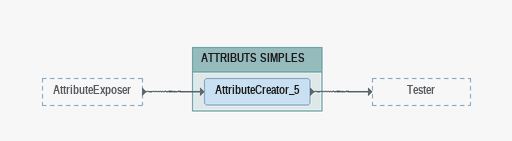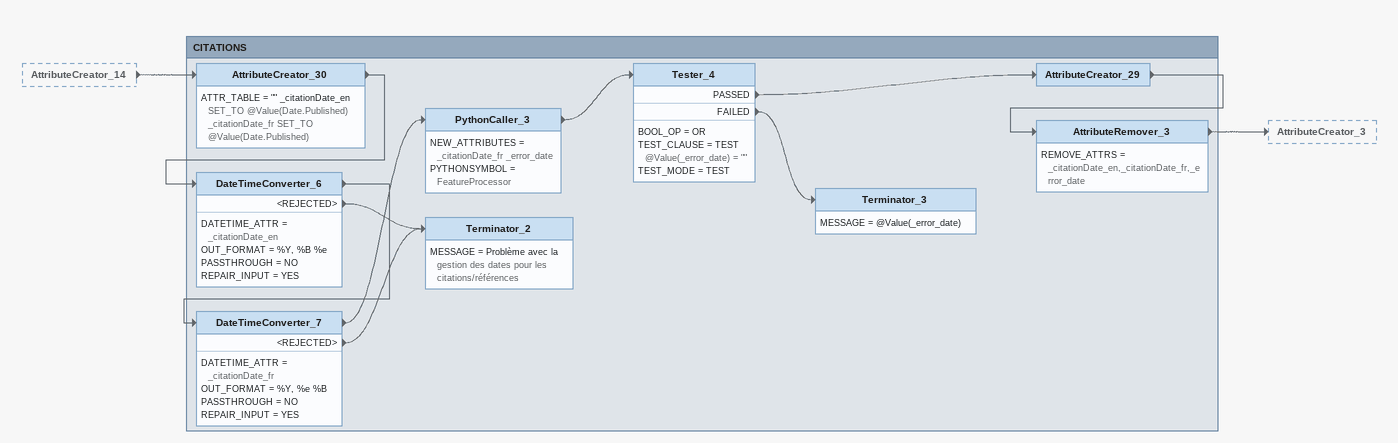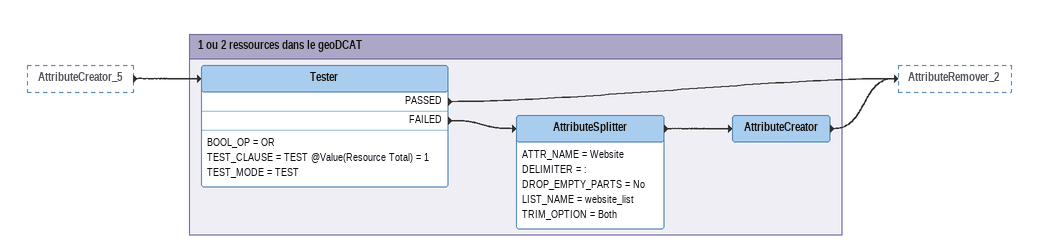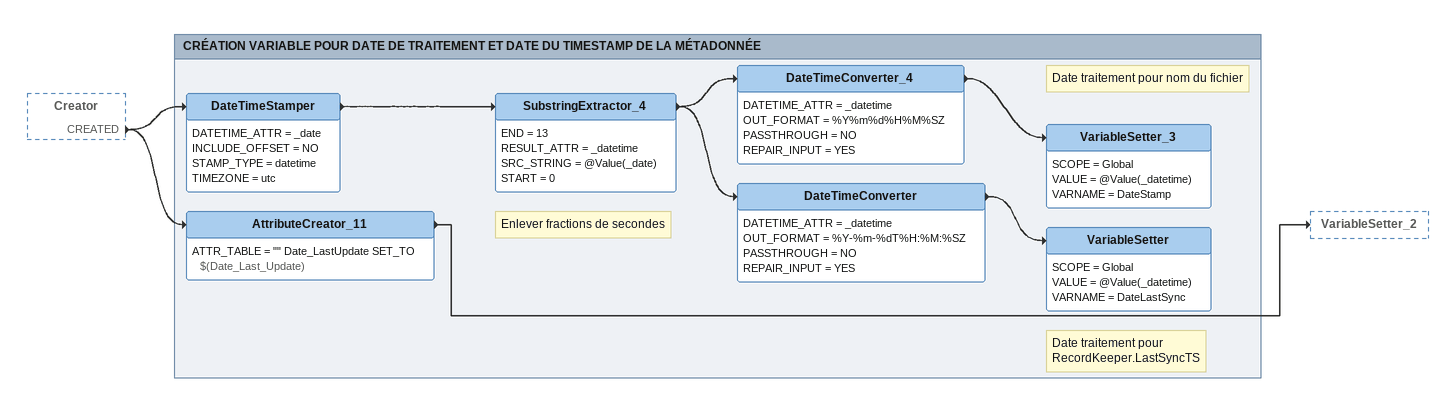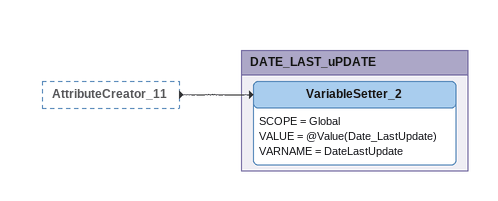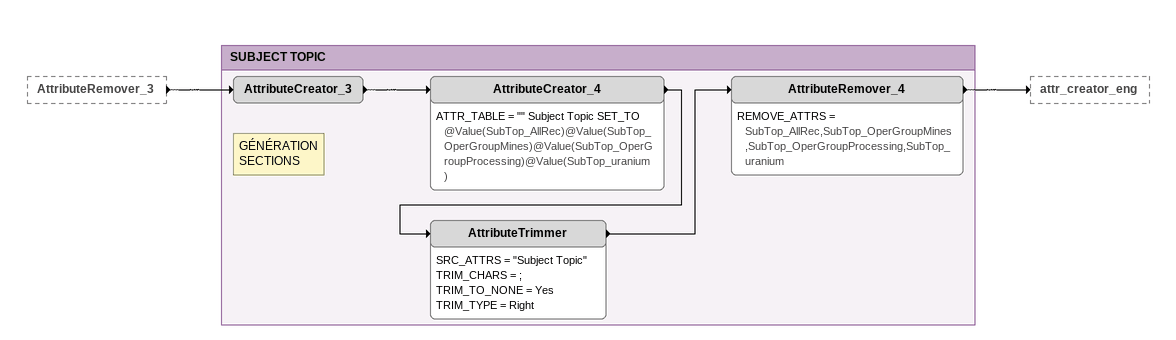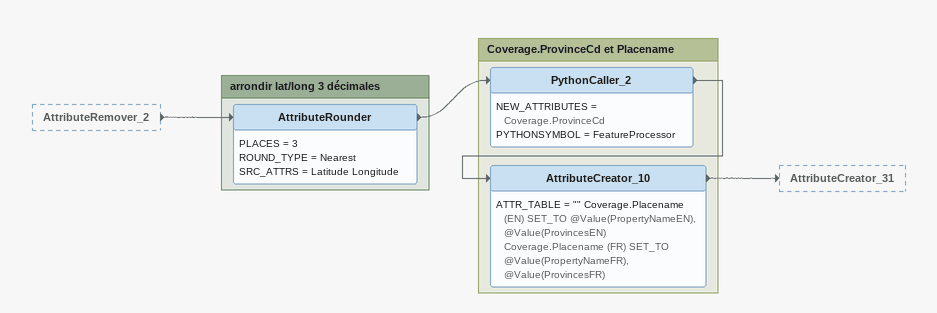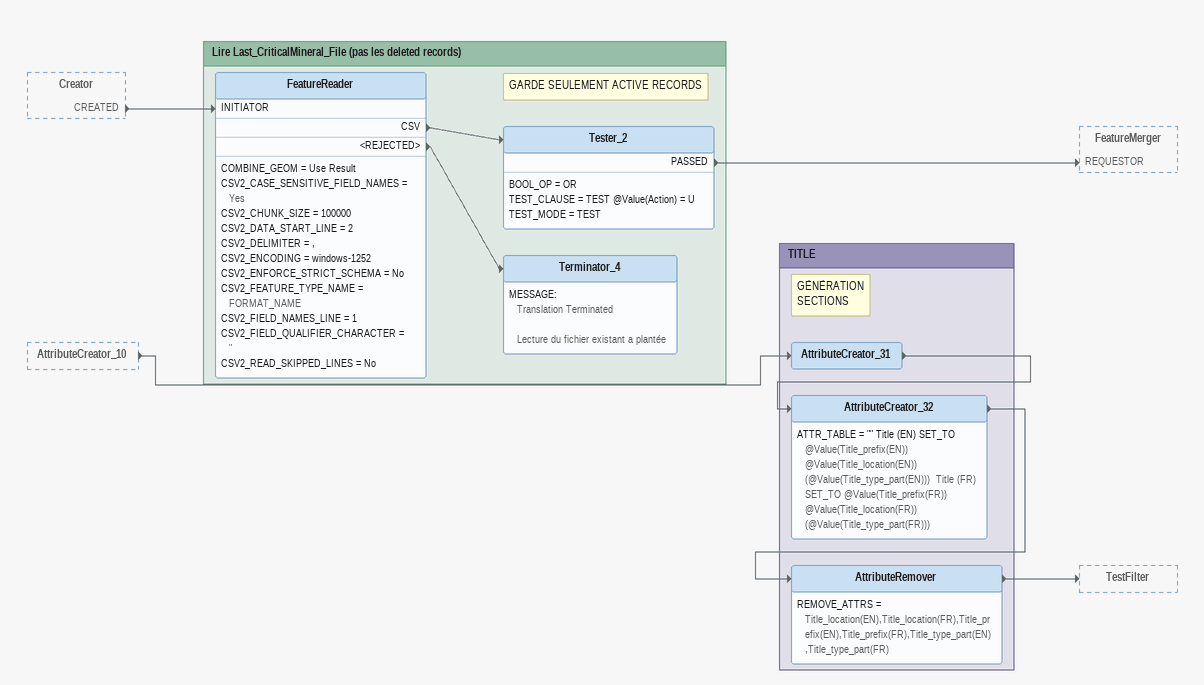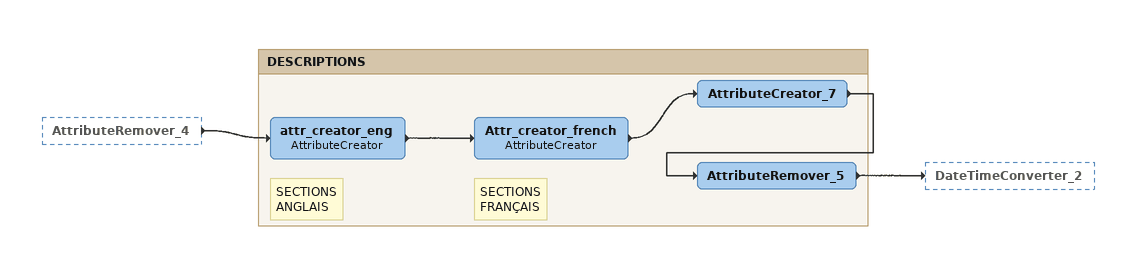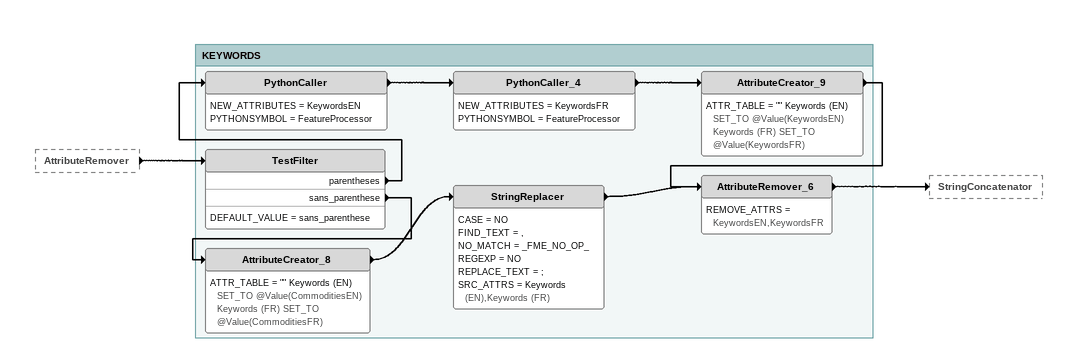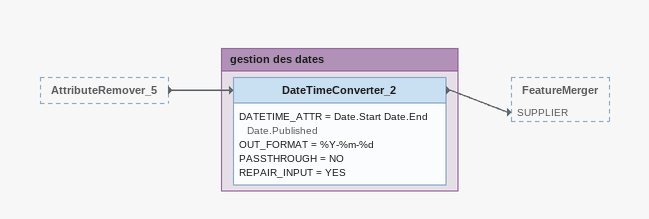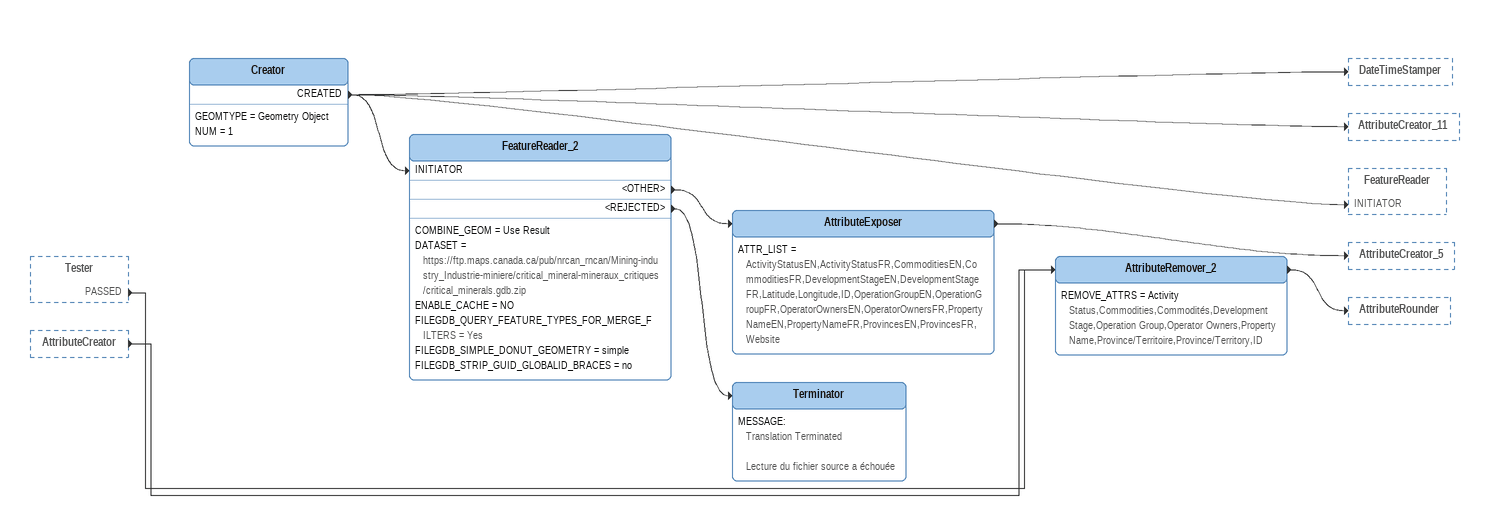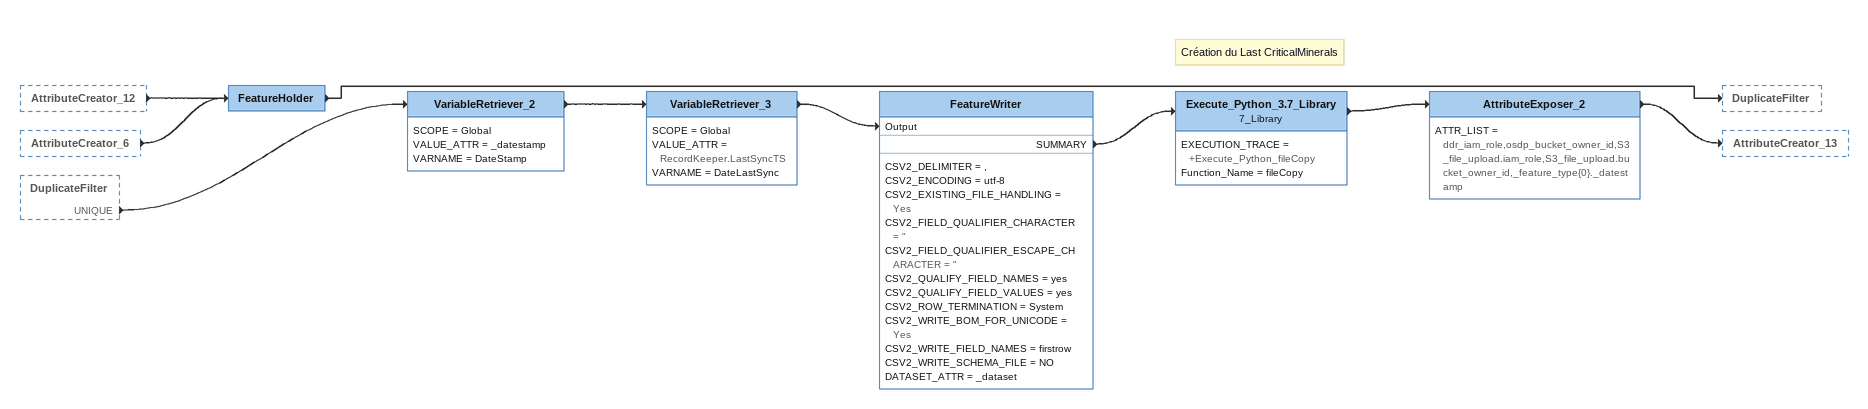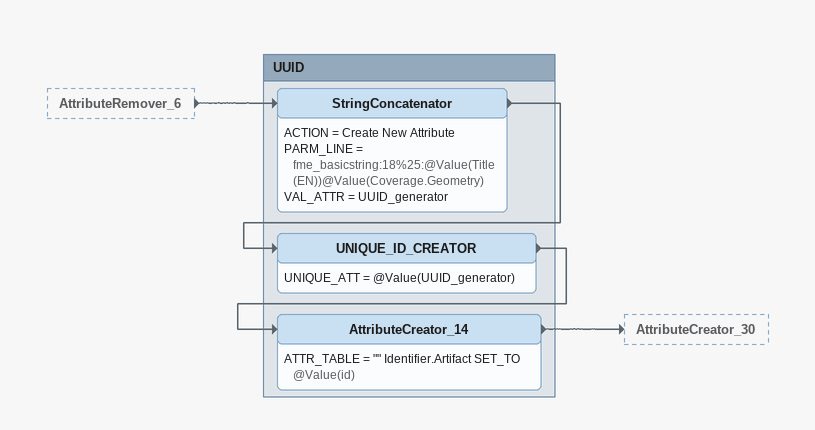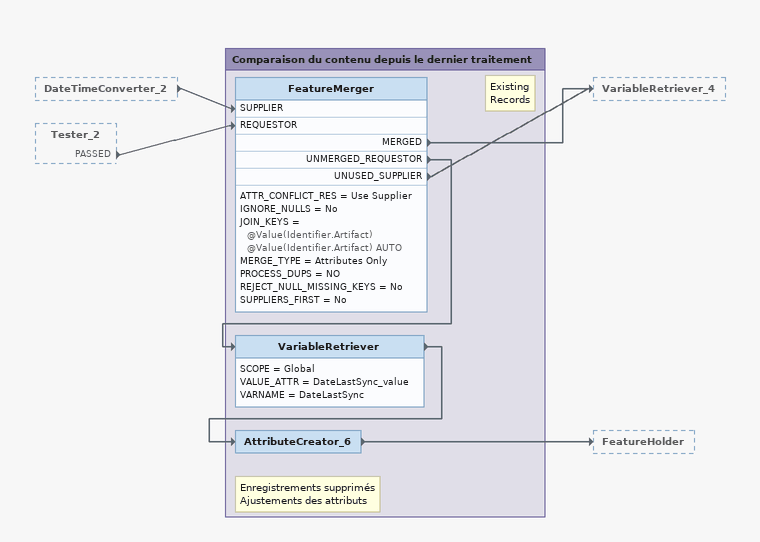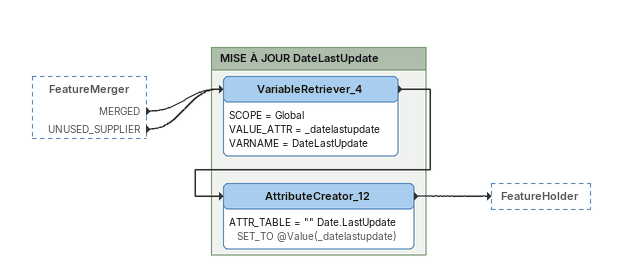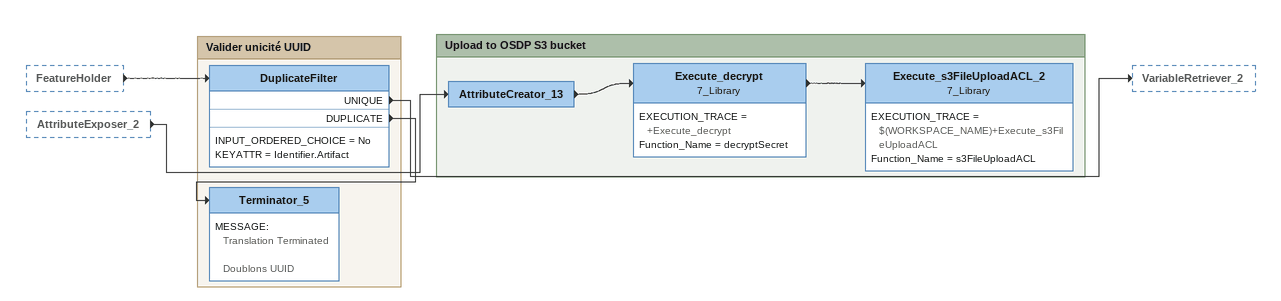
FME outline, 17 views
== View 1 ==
AttributeExposer [outside]
    -> AttributeCreator_5

Bookmark: ATTRIBUTS SIMPLES
AttributeCreator_5
    -> Tester

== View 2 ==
AttributeCreator_14 [outside]
    -> AttributeCreator_30

Bookmark: CITATIONS
AttributeCreator_30
    ATTR_TABLE = "" _citationDate_en SET_TO @Value(Date.Published)  _citationDate_fr SET_TO @Value(Date.Published)
    -> DateTimeConverter_6
DateTimeConverter_6
    DATETIME_ATTR = _citationDate_en
    OUT_FORMAT = %Y, %B %e
    PASSTHROUGH = NO
    REPAIR_INPUT = YES
    -> DateTimeConverter_7
    <REJECTED> -> Terminator_2
DateTimeConverter_7
    DATETIME_ATTR = _citationDate_fr
    OUT_FORMAT = %Y, %e %B
    PASSTHROUGH = NO
    REPAIR_INPUT = YES
    -> PythonCaller_3
    <REJECTED> -> Terminator_2
PythonCaller_3
    NEW_ATTRIBUTES = _citationDate_fr _error_date
    PYTHONSYMBOL = FeatureProcessor
    -> Tester_4
Tester_4
    BOOL_OP = OR
    TEST_CLAUSE = TEST @Value(_error_date) = ""
    TEST_MODE = TEST
    PASSED -> AttributeCreator_29
    FAILED -> Terminator_3
AttributeCreator_29
    -> AttributeRemover_3
AttributeRemover_3
    REMOVE_ATTRS = _citationDate_en,_citationDate_fr,_error_date
    -> AttributeCreator_3
Terminator_3
    MESSAGE = @Value(_error_date)
Terminator_2
    MESSAGE = Problème avec la gestion des dates pour les citations/références

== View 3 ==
AttributeCreator_5 [outside]
    -> Tester

Bookmark: 1 ou 2 ressources dans le geoDCAT
Tester
    BOOL_OP = OR
    TEST_CLAUSE = TEST @Value(Resource Total) = 1
    TEST_MODE = TEST
    PASSED -> AttributeRemover_2
    FAILED -> AttributeSplitter
AttributeSplitter
    ATTR_NAME = Website
    DELIMITER = :
    DROP_EMPTY_PARTS = No
    LIST_NAME = website_list
    TRIM_OPTION = Both
    -> AttributeCreator
AttributeCreator
    -> AttributeRemover_2

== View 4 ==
Creator [outside]
    CREATED -> DateTimeStamper
    CREATED -> AttributeCreator_11

Bookmark: CRÉATION VARIABLE POUR DATE DE TRAITEMENT ET DATE DU TIMESTAMP DE LA MÉTADONNÉE
DateTimeStamper
    DATETIME_ATTR = _date
    INCLUDE_OFFSET = NO
    STAMP_TYPE = datetime
    TIMEZONE = utc
    -> SubstringExtractor_4
Note: Enlever fractions de secondes
SubstringExtractor_4
    END = 13
    RESULT_ATTR = _datetime
    SRC_STRING = @Value(_date)
    START = 0
    -> DateTimeConverter
    -> DateTimeConverter_4
DateTimeConverter_4
    DATETIME_ATTR = _datetime
    OUT_FORMAT = %Y%m%d%H%M%SZ
    PASSTHROUGH = NO
    REPAIR_INPUT = YES
    -> VariableSetter_3
Note: Date traitement pour nom du fichier
VariableSetter_3
    SCOPE = Global
    VALUE = @Value(_datetime)
    VARNAME = DateStamp
DateTimeConverter
    DATETIME_ATTR = _datetime
    OUT_FORMAT = %Y-%m-%dT%H:%M:%SZ
    PASSTHROUGH = NO
    REPAIR_INPUT = YES
    -> VariableSetter
Note: Date traitement pour / RecordKeeper.LastSyncTS
VariableSetter
    SCOPE = Global
    VALUE = @Value(_datetime)
    VARNAME = DateLastSync
AttributeCreator_11
    ATTR_TABLE = "" Date_LastUpdate SET_TO $(Date_Last_Update)
    -> VariableSetter_2

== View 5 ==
AttributeCreator_11 [outside]
    -> VariableSetter_2

Bookmark: DATE_LAST_uPDATE
VariableSetter_2
    SCOPE = Global
    VALUE = @Value(Date_LastUpdate)
    VARNAME = DateLastUpdate

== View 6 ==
AttributeRemover_3 [outside]
    -> AttributeCreator_3

Bookmark: SUBJECT TOPIC
Note: GÉNÉRATION / SECTIONS
AttributeCreator_3
    -> AttributeCreator_4
AttributeCreator_4
    ATTR_TABLE = "" Subject Topic SET_TO @Value(SubTop_AllRec)@Value(SubTop_OperGroupMines)@Value(SubTop_OperGroupProcessing)@Value(SubTop_uranium)
    -> AttributeTrimmer
AttributeTrimmer
    SRC_ATTRS = "Subject Topic"
    TRIM_CHARS = ;
    TRIM_TO_NONE = Yes
    TRIM_TYPE = Right
    -> AttributeRemover_4
AttributeRemover_4
    REMOVE_ATTRS = SubTop_AllRec,SubTop_OperGroupMines,SubTop_OperGroupProcessing,SubTop_uranium
    -> attr_creator_eng

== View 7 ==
AttributeRemover_2 [outside]
    -> AttributeRounder

Bookmark: arrondir lat/long 3 décimales
AttributeRounder
    PLACES = 3
    ROUND_TYPE = Nearest
    SRC_ATTRS = Latitude Longitude
    -> PythonCaller_2

Bookmark: Coverage.ProvinceCd et Placename
PythonCaller_2
    NEW_ATTRIBUTES = Coverage.ProvinceCd
    PYTHONSYMBOL = FeatureProcessor
    -> AttributeCreator_10
AttributeCreator_10
    ATTR_TABLE = "" Coverage.Placename (EN) SET_TO @Value(PropertyNameEN), @Value(ProvincesEN)  Coverage.Placename (FR) SET_TO @Value(PropertyNameFR), @Value(ProvincesFR)
    -> AttributeCreator_31

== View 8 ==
Creator [outside]
    CREATED -> FeatureReader [INITIATOR]
AttributeCreator_10 [outside]
    -> AttributeCreator_31

Bookmark: Lire Last_CriticalMineral_File (pas les deleted records)
FeatureReader
    COMBINE_GEOM = Use Result
    CSV2_CASE_SENSITIVE_FIELD_NAMES = Yes
    CSV2_CHUNK_SIZE = 100000
    CSV2_DATA_START_LINE = 2
    CSV2_DELIMITER = ,
    CSV2_ENCODING = windows-1252
    CSV2_ENFORCE_STRICT_SCHEMA = No
    CSV2_FEATURE_TYPE_NAME = FORMAT_NAME
    CSV2_FIELD_NAMES_LINE = 1
    CSV2_FIELD_QUALIFIER_CHARACTER = "
    CSV2_READ_SKIPPED_LINES = No
    CSV -> Tester_2
    <REJECTED> -> Terminator_4
Note: GARDE SEULEMENT ACTIVE RECORDS
Tester_2
    BOOL_OP = OR
    TEST_CLAUSE = TEST @Value(Action) = U
    TEST_MODE = TEST
    PASSED -> FeatureMerger [REQUESTOR]
Terminator_4
    MESSAGE:
      Translation Terminated

      Lecture du fichier existant a plantée

Bookmark: TITLE
Note: GÉNÉRATION / SECTIONS
AttributeCreator_31
    -> AttributeCreator_32
AttributeCreator_32
    ATTR_TABLE = "" Title (EN) SET_TO @Value(Title_prefix(EN)) @Value(Title_location(EN)) (@Value(Title_type_part(EN)))  Title (FR) SET_TO @Value(Title_prefix(FR)) @Value(Title_location(FR)) (@Value(Title_type_part(FR)))
    -> AttributeRemover
AttributeRemover
    REMOVE_ATTRS = Title_location(EN),Title_location(FR),Title_prefix(EN),Title_prefix(FR),Title_type_part(EN),Title_type_part(FR)
    -> TestFilter

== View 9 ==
AttributeRemover_4 [outside]
    -> attr_creator_eng

Bookmark: DESCRIPTIONS
Note: SECTIONS / ANGLAIS
attr_creator_eng: AttributeCreator
    -> Attr_creator_french
Note: SECTIONS / FRANÇAIS
Attr_creator_french: AttributeCreator
    -> AttributeCreator_7
AttributeCreator_7
    -> AttributeRemover_5
AttributeRemover_5
    -> DateTimeConverter_2

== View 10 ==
AttributeRemover [outside]
    -> TestFilter

Bookmark: KEYWORDS
TestFilter
    DEFAULT_VALUE = sans_parenthese
    parentheses -> PythonCaller
    sans_parenthese -> AttributeCreator_8
PythonCaller
    NEW_ATTRIBUTES = KeywordsEN
    PYTHONSYMBOL = FeatureProcessor
    -> PythonCaller_4
PythonCaller_4
    NEW_ATTRIBUTES = KeywordsFR
    PYTHONSYMBOL = FeatureProcessor
    -> AttributeCreator_9
AttributeCreator_9
    ATTR_TABLE = "" Keywords (EN) SET_TO @Value(KeywordsEN)  Keywords (FR) SET_TO @Value(KeywordsFR)
    -> AttributeRemover_6
AttributeCreator_8
    ATTR_TABLE = "" Keywords (EN) SET_TO @Value(CommoditiesEN)  Keywords (FR) SET_TO @Value(CommoditiesFR)
    -> StringReplacer
StringReplacer
    CASE = NO
    FIND_TEXT = ,
    NO_MATCH = _FME_NO_OP_
    REGEXP = NO
    REPLACE_TEXT = ;
    SRC_ATTRS = Keywords (EN),Keywords (FR)
    -> AttributeRemover_6
AttributeRemover_6
    REMOVE_ATTRS = KeywordsEN,KeywordsFR
    -> StringConcatenator

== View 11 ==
AttributeRemover_5 [outside]
    -> DateTimeConverter_2

Bookmark: gestion des dates
DateTimeConverter_2
    DATETIME_ATTR = Date.Start Date.End Date.Published
    OUT_FORMAT = %Y-%m-%d
    PASSTHROUGH = NO
    REPAIR_INPUT = YES
    -> FeatureMerger [SUPPLIER]

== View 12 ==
Tester [outside]
    PASSED -> AttributeRemover_2
AttributeCreator [outside]
    -> AttributeRemover_2
Creator
    GEOMTYPE = Geometry Object
    NUM = 1
    CREATED -> DateTimeStamper
    CREATED -> AttributeCreator_11
    CREATED -> FeatureReader_2 [INITIATOR]
    CREATED -> FeatureReader [INITIATOR]
FeatureReader_2
    COMBINE_GEOM = Use Result
    DATASET = https://ftp.maps.canada.ca/pub/nrcan_rncan/Mining-industry_Industrie-miniere/critical_mineral-mineraux_critiques/critical_minerals.gdb.zip
    ENABLE_CACHE = NO
    FILEGDB_QUERY_FEATURE_TYPES_FOR_MERGE_FILTERS = Yes
    FILEGDB_SIMPLE_DONUT_GEOMETRY = simple
    FILEGDB_STRIP_GUID_GLOBALID_BRACES = no
    <OTHER> -> AttributeExposer
    <REJECTED> -> Terminator
AttributeExposer
    ATTR_LIST = ActivityStatusEN,ActivityStatusFR,CommoditiesEN,CommoditiesFR,DevelopmentStageEN,DevelopmentStageFR,Latitude,Longitude,ID,OperationGroupEN,OperationGroupFR,OperatorOwnersEN,OperatorOwnersFR,PropertyNameEN,PropertyNameFR,ProvincesEN,ProvincesFR,Website
    -> AttributeCreator_5
AttributeRemover_2
    REMOVE_ATTRS = Activity Status,Commodities,Commodités,Development Stage,Operation Group,Operator Owners,Property Name,Province/Territoire,Province/Territory,ID
    -> AttributeRounder
Terminator
    MESSAGE:
      Translation Terminated

      Lecture du fichier source a échouée

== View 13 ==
AttributeCreator_12 [outside]
    -> FeatureHolder
AttributeCreator_6 [outside]
    -> FeatureHolder
DuplicateFilter [outside]
    UNIQUE -> VariableRetriever_2
FeatureHolder
    -> DuplicateFilter
VariableRetriever_2
    SCOPE = Global
    VALUE_ATTR = _datestamp
    VARNAME = DateStamp
    -> VariableRetriever_3
VariableRetriever_3
    SCOPE = Global
    VALUE_ATTR = RecordKeeper.LastSyncTS
    VARNAME = DateLastSync
    -> FeatureWriter [Output]
FeatureWriter
    CSV2_DELIMITER = ,
    CSV2_ENCODING = utf-8
    CSV2_EXISTING_FILE_HANDLING = Yes
    CSV2_FIELD_QUALIFIER_CHARACTER = "
    CSV2_FIELD_QUALIFIER_ESCAPE_CHARACTER = "
    CSV2_QUALIFY_FIELD_NAMES = yes
    CSV2_QUALIFY_FIELD_VALUES = yes
    CSV2_ROW_TERMINATION = System
    CSV2_WRITE_BOM_FOR_UNICODE = Yes
    CSV2_WRITE_FIELD_NAMES = firstrow
    CSV2_WRITE_SCHEMA_FILE = NO
    DATASET_ATTR = _dataset
    SUMMARY -> Execute_Python_3.7_Library
Note: Création du Last CriticalMinerals
Execute_Python_3.7_Library: 7_Library
    EXECUTION_TRACE = +Execute_Python_fileCopy
    Function_Name = fileCopy
    -> AttributeExposer_2
AttributeExposer_2
    ATTR_LIST = ddr_iam_role,osdp_bucket_owner_id,S3_file_upload.iam_role,S3_file_upload.bucket_owner_id,_feature_type{0}._datestamp
    -> AttributeCreator_13

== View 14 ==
AttributeRemover_6 [outside]
    -> StringConcatenator

Bookmark: UUID
StringConcatenator
    ACTION = Create New Attribute
    PARM_LINE = fme_basicstring:18%25:@Value(Title (EN))@Value(Coverage.Geometry)
    VAL_ATTR = UUID_generator
    -> UNIQUE_ID_CREATOR
UNIQUE_ID_CREATOR
    UNIQUE_ATT = @Value(UUID_generator)
    -> AttributeCreator_14
AttributeCreator_14
    ATTR_TABLE = "" Identifier.Artifact SET_TO @Value(id)
    -> AttributeCreator_30

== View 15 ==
DateTimeConverter_2 [outside]
    -> FeatureMerger [SUPPLIER]
Tester_2 [outside]
    PASSED -> FeatureMerger [REQUESTOR]

Bookmark: Comparaison du contenu depuis le dernier traitement
Note: Existing / Records
FeatureMerger
    ATTR_CONFLICT_RES = Use Supplier
    IGNORE_NULLS = No
    JOIN_KEYS = @Value(Identifier.Artifact) @Value(Identifier.Artifact) AUTO
    MERGE_TYPE = Attributes Only
    PROCESS_DUPS = NO
    REJECT_NULL_MISSING_KEYS = No
    SUPPLIERS_FIRST = No
    MERGED -> VariableRetriever_4
    UNMERGED_REQUESTOR -> VariableRetriever
    UNUSED_SUPPLIER -> VariableRetriever_4
VariableRetriever
    SCOPE = Global
    VALUE_ATTR = DateLastSync_value
    VARNAME = DateLastSync
    -> AttributeCreator_6
Note: Enregistrements supprimés / Ajustements des attributs
AttributeCreator_6
    -> FeatureHolder

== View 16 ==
FeatureMerger [outside]
    MERGED -> VariableRetriever_4
    UNUSED_SUPPLIER -> VariableRetriever_4

Bookmark: MISE À JOUR DateLastUpdate
VariableRetriever_4
    SCOPE = Global
    VALUE_ATTR = _datelastupdate
    VARNAME = DateLastUpdate
    -> AttributeCreator_12
AttributeCreator_12
    ATTR_TABLE = "" Date.LastUpdate SET_TO @Value(_datelastupdate)
    -> FeatureHolder

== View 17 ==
FeatureHolder [outside]
    -> DuplicateFilter
AttributeExposer_2 [outside]
    -> AttributeCreator_13

Bookmark: Valider unicité UUID
DuplicateFilter
    INPUT_ORDERED_CHOICE = No
    KEYATTR = Identifier.Artifact
    UNIQUE -> VariableRetriever_2
    DUPLICATE -> Terminator_5
Terminator_5
    MESSAGE:
      Translation Terminated

      Doublons UUID

Bookmark: Upload to OSDP S3 bucket
AttributeCreator_13
    -> Execute_decrypt
Execute_decrypt: 7_Library
    EXECUTION_TRACE = +Execute_decrypt
    Function_Name = decryptSecret
    -> Execute_s3FileUploadACL_2
Execute_s3FileUploadACL_2: 7_Library
    EXECUTION_TRACE = $(WORKSPACE_NAME)+Execute_s3FileUploadACL
    Function_Name = s3FileUploadACL
